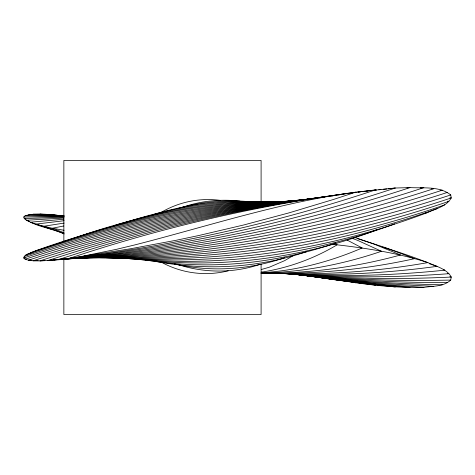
<?xml version="1.0" encoding="UTF-8"?>
<svg xmlns="http://www.w3.org/2000/svg" width="475" height="475" viewBox="0 0 475 475"><rect width="100%" height="100%" fill="white"/><g stroke="black" fill="none" stroke-linecap="round" stroke-linejoin="round"><path stroke-width="0.71" d="M340.961 280.482C368.357 284.935 396.091 288.07 423.89 287.369C432.921 285.956 443.626 286.835 450.722 280.066L451.25 277.056C448.376 271.492 442.498 268.785 437.053 266.356C419.193 259 400.912 252.629 382.411 247.077M288.212 201.293C202.059 204.398 116.553 221.57 35.506 250.848L26.119 254.725L24.255 256.435L23.75 257.984L25.151 259.249C29.883 260.935 34.96 260.894 39.918 260.882C63.08 260.045 86.106 256.904 109.149 254.553C160.229 248.389 211.001 239.732 261.238 228.618C311.446 217.372 361.095 203.68 409.967 187.595C423.391 188.349 439.529 185.927 450.722 194.934L451.25 197.944C446.518 206.453 436.103 208.555 427.933 212.408C397.456 223.903 366.29 233.474 334.614 241.057C267.324 256.542 197.832 262.907 128.879 258.632M64.172 233.943C51.318 228.107 35.874 226.801 24.255 218.565L23.75 217.016L25.151 215.751C37.472 212.224 50.57 215.068 63.086 215.727M293.562 255.413L284.65 260.644L269.456 267.17L261.511 269.462M377.352 229.55L374.033 230.909C299.962 258.643 219.302 268.945 140.713 259.576M78.31 236.877L81.047 235.832C144.483 213.875 211.488 201.863 278.659 201.833M394.713 223.868C310.252 255.188 218.637 267.247 128.957 258.661M122.782 223.529L124.818 222.757M333.931 243.61L335.968 242.838M59.69 243.004C133.036 216.659 210.805 202.623 288.729 201.388M182.263 207.397C200.622 200.818 220.62 198.936 239.958 201.109M260.08 264.337C233.552 273.333 204.066 273.208 177.496 264.391M113.638 225.886L117.705 224.479C169.777 208.472 224.39 200.45 278.884 202.029M437.053 208.644C331.491 246.976 218.227 263.886 106.079 257.688M152.042 214.985C186.693 204.191 223.398 199.565 259.635 202.13M306.755 251.607C259.374 267.692 207.908 270.744 158.733 261.951L156.596 261.464M444.82 204.832C334.513 243.467 217.105 261.488 100.29 257.705M407.039 187.857L409.967 187.595L395.283 188.017L355.918 192.132L333.747 199.381L289.079 212.848L244.013 224.907L198.592 235.564L175.762 240.356L129.895 248.876L69.611 258.257L47.714 260.638C139.395 230.452 233.866 208.656 329.585 196.139M24.255 256.435C112.902 226.884 205.052 207.765 298.211 200.325M450.722 194.934C331.503 234.252 206.399 255.918 80.857 258.079M125.513 222.549C170.264 207.64 217.651 200.189 264.83 202.112M333.248 243.865C273.178 264.13 208.21 270.156 145.57 260.045M178.731 208.246C201.548 201.738 225.667 199.53 249.292 201.673M284.804 257.682C249.422 269.752 210.686 272.418 174.212 263.863M423.712 213.649L427.933 212.408M35.506 250.848L38.902 249.963M63.781 225.975L52.286 228.249L35.506 224.152L64.113 220.721M83.784 255.96L115.989 249.434L134.651 244.958C208.098 226.207 280.529 202.166 355.918 192.132M64.131 223.078L43.658 226.266L63.87 233.486M326.325 196.597C229.081 208.774 133.036 230.333 39.918 260.882L44.876 260.532M331.039 195.949L333.23 195.664M334.685 195.48L336.87 195.195M338.331 195.005L339.785 194.815M341.976 194.536L343.431 194.346M352.575 192.767L349.689 193.129C254.564 206.025 160.663 227.857 69.611 258.257C173.612 245.979 276.331 223.018 375.66 189.846L357.628 192.126M354.017 192.583L356.179 192.31M349.558 193.266C250.634 205.871 152.986 228.279 58.324 259.641C172.835 248.33 286.069 224.259 395.283 188.017L388.134 188.789M350.983 193.082L352.414 192.903M354.552 192.63L355.977 192.452M358.12 192.179L360.258 191.912M362.401 191.639L363.826 191.461M317.264 197.992C220.721 209.344 125.394 230.648 32.995 260.799L38.166 260.538M318.731 197.814L320.203 197.636M327.732 196.436L329.852 196.193M331.966 195.955L333.379 195.795M366.682 191.098L368.113 190.944M370.257 190.713L372.4 190.481M374.549 190.249L376.693 190.018M378.836 189.786L380.98 189.555M383.129 189.323L386.703 188.943M313.886 198.491C216.909 209.012 121.113 229.953 28.387 260.181L31.314 260.086M315.341 198.342L316.795 198.188M261.226 272.068L263.328 271.842C289.37 267.579 314.48 258.382 337.113 244.821C367.769 248.377 398.466 253.163 427.933 262.592C374.472 272.015 320.019 275.512 265.792 273.006L264.32 272.899M306.28 199.429C210.271 208.086 115.288 227.768 23.75 257.984L25.193 258.002M310.335 198.989L304.629 199.506C209.701 209.469 115.858 229.526 25.151 259.249L26.582 259.237M312.473 198.799L313.898 198.669M63.828 219.236L30.364 222.217L46.312 227.483M299.654 200.195L302.527 199.939M304.689 199.743L306.85 199.553M308.441 199.268L310.608 199.108M298.894 200.391C206.085 206.275 114.154 224.817 26.119 254.725L27.544 254.814M301.031 200.23L302.462 200.123M420.351 187.88L423.89 187.631C304.238 226.854 179.734 251.388 54.085 259.884M48.42 260.282L51.252 260.086M261.096 272.775C295.937 270.803 330.178 261.778 362.158 247.968L347.261 240.142M294.589 200.8C204.612 205.271 115.407 223.143 30.364 252.783L31.819 252.914M296.78 200.67L298.235 200.581M65.675 258.976C193.574 253.228 320.637 229.959 442.32 190.166L440.123 190.237M431.579 188.795L433.794 188.682C312.568 228.321 186.218 252.356 58.864 259.487M53.687 259.748L56.644 259.599M291.163 201.162L294.114 201.038M65.948 258.715L68.091 258.632M73.103 258.447C200.23 254.511 326.699 231.925 447.551 192.351L446.12 192.363M261.202 273.024C302.13 272.3 342.772 264.498 381.461 251.275L357.693 240.403L351.583 238.088M59.102 259.231L62.753 259.118M63.959 218.031L26.119 220.275L29.521 221.374M73.625 258.198L75.798 258.163M260.965 273.202C308.061 273.701 355.146 267.431 400.567 254.986L374.033 244.091L354.38 237.31M23.75 217.016L64.232 216.648M450.722 280.066C397.005 281.283 343.182 279.549 289.744 273.855M63.971 217.259L24.255 218.565L25.632 219.005M80.59 257.818C206.322 258.394 332.019 237.755 451.25 197.944L449.807 197.891M261.808 273.036C313.084 274.574 364.485 269.735 414.574 258.667L385.813 247.748L357.224 238.527M25.151 215.751L63.798 216.208M447.551 282.649C395.063 282.637 342.546 280.001 290.409 273.82M90.416 257.688C212.004 259.89 333.866 240.498 448.964 201.311L447.539 201.222M28.387 214.819L63.484 215.905M442.32 284.834C391.857 283.729 341.43 280.321 291.365 273.849M269.758 272.899L278.617 273.285M280.096 273.351C332.482 276.159 385.088 273.416 437.053 266.356L429.358 263.732M32.995 214.201L64.036 215.781M433.794 286.318C386.472 284.335 339.221 280.327 292.297 273.855M272.721 272.893L278.552 273.244M280.737 273.374C335.392 277.21 390.343 275.797 444.82 270.168L443.43 269.711M114.107 257.682L119.278 258.014M121.493 258.157L127.401 258.537M64 215.81L39.918 214.118L41.272 214.552M423.89 287.369C381.128 284.739 338.473 280.428 296.067 274.307M276.07 272.899L278.92 273.113M282.488 273.38C337.856 278.029 393.573 277.798 448.964 273.689L447.604 273.25M409.967 287.405C374.567 284.478 339.227 280.648 304.113 275.28M283.818 273.386C339.435 278.807 395.443 279.71 451.25 277.056L449.872 276.616M123.85 258.18L127.502 258.525M63.329 215.899L47.714 214.362L49.816 215.033M284.709 273.333L288.307 273.707M331.948 244.281L337.113 244.821L334.756 243.265M395.283 286.983L338.141 280.292L304 275.215M286.858 273.404L288.277 273.57M58.324 215.359L62.557 215.882M137.156 259.113L139.288 259.392M323.778 278.142L375.66 285.154L374.276 284.703M300.479 274.734L302.658 275.061M292.553 273.796L293.954 274.022M335.261 279.573L336.686 279.799M338.111 280.03L339.536 280.256M305.829 275.245L307.266 275.476M308.702 275.708L310.133 275.939M311.57 276.171L323.059 278.029M301.162 274.746L302.581 274.983M64.066 230.274L52.286 228.249L63.929 232.667M354.528 282.417L355.918 282.868M47.007 227.715L51.864 229.318M261.096 201.94L261.096 160.455L63.858 160.455L63.858 241.205M261.096 264.171L261.096 314.545L63.858 314.545L63.858 258.982M228.214 270.821A92.316 92.316 0 0 1 161.126 262.058M161.328 212.289A92.316 92.316 0 0 1 220.43 200.379"/></g></svg>
